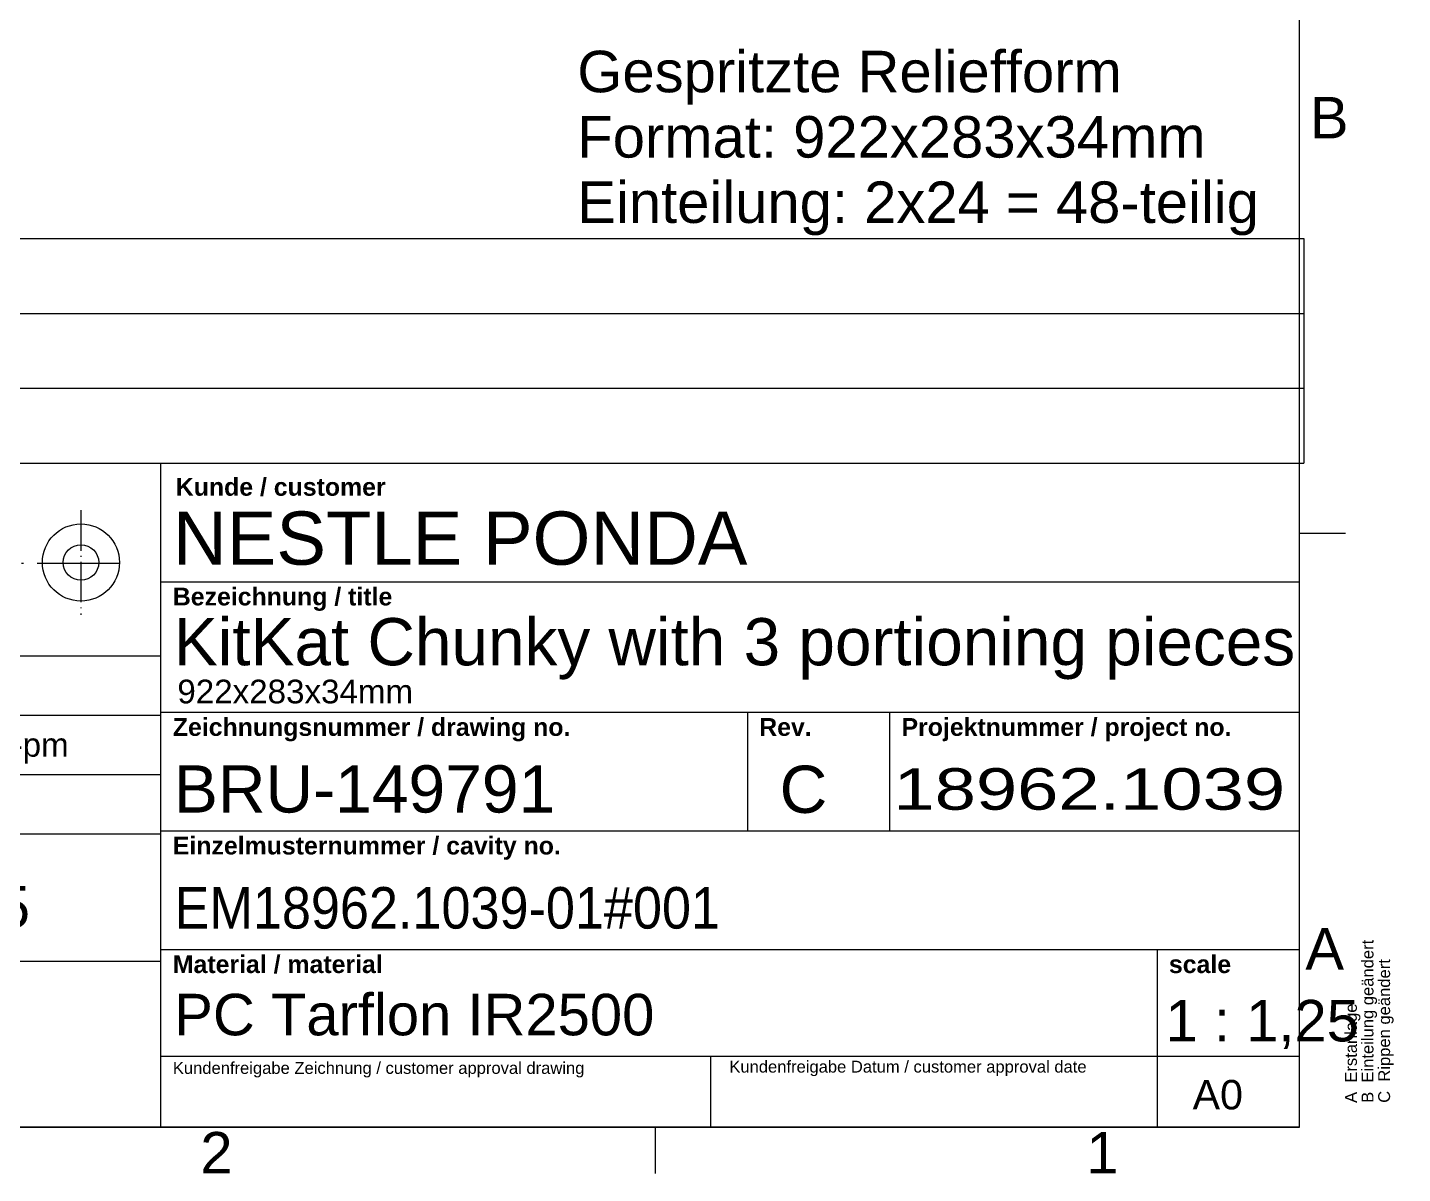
# Model space of a CAD drawing. Header units: millimetres. Extents: x 0 to 1486, y 0 to 1051.
# Drawn here: x 1327.2 to 1472.1, y 20.1 to 140.9 of the extents above; entities that cross this region are included whole.
import ezdxf
from ezdxf.enums import TextEntityAlignment as Align

# ---------------------------------------------------------------- set-up
doc = ezdxf.new("R2010")
doc.units = ezdxf.units.MM
doc.header["$LTSCALE"] = 1.25
doc.linetypes.add('LONG_DASH_DOTTED', pattern=[0.3001, 0.2362, -0.0295, 0.0049, -0.0295])
for name, color, linetype, lineweight, true_color in [('Skizziergeometrie(DIN)', 7, 'Continuous', 9, 0x262659), ('Skizzierlinie(DIN)', 7, 'Continuous', 9, 0x262659), ('Symbole(DIN)', 7, 'Continuous', 15, 0x262659)]:
    doc.layers.add(name, color=color, linetype=linetype, lineweight=lineweight, true_color=true_color)
doc.styles.add('Aktuell-DIN', font='arial.ttf')
doc.styles.add('Textstil157', font='arial.ttf', dxfattribs={"width": 0.78472})
doc.styles.add('Textstil159', font='arial.ttf', dxfattribs={"width": 0.784054})
doc.styles.add('Textstil307', font='arial.ttf', dxfattribs={"width": 1.278683})
doc.styles.add('Textstil31', font='arial.ttf')
doc.styles.add('Textstil315', font='arial.ttf', dxfattribs={"width": 0.99624})
doc.styles.add('Textstil32', font='arial.ttf')
doc.styles.add('Textstil44', font='arial.ttf', dxfattribs={"width": 0.9})
doc.styles.add('Textstil60', font='arial.ttf', dxfattribs={"width": 0.9})
doc.styles.add('Textstil70', font='arial.ttf')
doc.styles.add('Textstil82', font='arial.ttf')
doc.styles.add('Textstil85', font='arial.ttf')
doc.styles.add('Textstil95', font='arial.ttf', dxfattribs={"width": 0.9})

# ---------------------------------------------------------------- blocks, each defined once
blk = doc.blocks.new('Ränder Standardrahmen')
at = {"layer": 'Skizziergeometrie(DIN)'}
for p, q in [((1169, 70.08), (1172.9, 70.08)), ((1114.69, 20), (1114.69, 16.1))]:
    blk.add_line(p, q, dxfattribs=at)
at = {"layer": 'Skizziergeometrie(DIN)', "flags": 128}
blk.add_lwpolyline([(20, 20), (20, 821), (1169, 821), (1169, 20), (20, 20)], dxfattribs=at)
at = {"layer": 'Symbole(DIN)', "color": 179, "true_color": 0x262659, "char_height": 3.5, "attachment_point": 7, "style": 'Aktuell-DIN'}
for s, insert in [('B', (1169.89, 103.38)), ('A', (1169.51, 33.29)), ('2', (1076.32, 16.1)), ('1', (1151.04, 16.1))]:
    blk.add_mtext(s, dxfattribs=dict(at, insert=insert))
blk = doc.blocks.new('Schriftfelder Brunner_DIN')
at = {"layer": 'Skizziergeometrie(DIN)'}
for p, q in [((586.22, 162.14), (776.22, 162.14)), ((680.22, 106.14), (680.22, 162.14)), ((776.22, 106.14), (776.22, 162.14)), ((680.22, 152.14), (776.22, 152.14)), ((680.22, 141.14), (776.22, 141.14)), ((729.67, 141.14), (729.67, 131.14)), ((741.67, 141.14), (741.67, 131.14)), ((680.22, 131.14), (776.22, 131.14)), ((680.22, 121.14), (776.22, 121.14)), ((764.22, 121.14), (764.22, 106.14)), ((633.22, 120.14), (680.22, 120.14)), ((680.22, 112.14), (776.22, 112.14)), ((726.55, 112.14), (726.55, 106.14)), ((586.22, 106.14), (776.22, 106.14))]:
    blk.add_line(p, q, dxfattribs=at)
at = {"layer": 'Skizziergeometrie(DIN)', "linetype": 'LONG_DASH_DOTTED', "ltscale": 11.557228}
blk.add_line((673.47, 158.16), (673.47, 149.35), dxfattribs=at)
at = {"layer": 'Skizziergeometrie(DIN)', "linetype": 'LONG_DASH_DOTTED', "ltscale": 30.835279}
blk.add_line((658.21, 153.7), (676.72, 153.7), dxfattribs=at)
at = {"layer": 'Skizziergeometrie(DIN)'}
for radius in [3.25, 1.5]:
    blk.add_circle((673.47, 153.76), radius, dxfattribs=at)
at = {"layer": 'Skizzierlinie(DIN)', "linetype": 'Continuous'}
for p, q in [((633.22, 145.89), (680.22, 145.89)), ((633.22, 140.89), (680.22, 140.89)), ((633.22, 135.89), (680.22, 135.89)), ((633.22, 130.89), (680.22, 130.89))]:
    blk.add_line(p, q, dxfattribs=at)
at = {"layer": 'Symbole(DIN)', "color": 7, "char_height": 1, "attachment_point": 4, "rotation": 90, "style": 'Aktuell-DIN'}
for s, insert, width in [('\\fArial|b0|i0;{\\H1.0000;  }', (780.71, 163.19), 80.9694), ('\\fArial|b0|i0;{\\H1.0000;B  Einteilung geändert}', (782.12, 108.2), 70.1304), ('\\fArial|b0|i0;{\\H1.0000;C  Rippen geändert}', (783.52, 108.2), 76.3241), ('\\fArial|b0|i0;{\\H1.0000;A  Erstanlage}', (780.72, 108.19), 70.1304), ('\\fArial|b0|i0;{\\H1.0000;  }', (784.92, 108.19), 77.0984)]:
    blk.add_mtext(s, dxfattribs=dict(at, insert=insert, width=width))
for insert in [(782.11, 163.19), (783.51, 163.19), (784.91, 163.19)]:
    blk.add_mtext('\\fArial|b0|i0;{\\H1.0000;  }', dxfattribs=dict(at, insert=insert))
at = {"layer": 'Symbole(DIN)', "color": 7, "attachment_point": 1, "style": 'Aktuell-DIN'}
for s, insert, char_height in [('\\fArial|b1|i0;{\\H1.5000;Kunde / customer}', (681.47, 160.89), 1.5), ('\\fArial|b1|i0;{\\H1.5000;Rev.}', (730.67, 140.64), 1.5), ('\\fArial|b1|i0;{\\H1.5000;Projektnummer / project no.}', (742.67, 140.64), 1.5), ('\\fArial|b1|i0;{\\H1.5000;Einzelmusternummer / cavity no.}', (681.22, 130.64), 1.5), ('\\fArial|b1|i0;{\\H1.5000;Material / material}', (681.22, 120.64), 1.5), ('\\fArial|b1|i0;{\\H1.5000;scale}', (765.22, 120.64), 1.5), ('\\fArial|b0|i0;{\\H1.0000;Kundenfreigabe Zeichnung / customer approval drawing}', (681.22, 111.64), 1), ('\\fArial|b0|i0;{\\H1.0000;Kundenfreigabe Datum / customer approval date}', (728.15, 111.75), 1)]:
    blk.add_mtext(s, dxfattribs=dict(at, insert=insert, char_height=char_height))
at = {"layer": 'Symbole(DIN)', "color": 7, "char_height": 1.5, "attachment_point": 1, "style": 'Aktuell-DIN'}
for s, insert, width in [('\\fArial|b1|i0;{\\H1.5000;Bezeichnung / title}', (681.22, 151.64), 33.1294), ('\\fArial|b1|i0;{\\H1.5000;Zeichnungsnummer / drawing no.}', (681.22, 140.64), 47.1313)]:
    blk.add_mtext(s, dxfattribs=dict(at, insert=insert, width=width))
at = {"layer": 'Symbole(DIN)', "color": 7}
for tag, p, height, style in [('Kunde_001', (681.24, 153.57), 4.49, 'Textstil82'), ('EPL_ABMESSUNG_001', (681.6, 141.88), 2, 'Textstil31'), ('Ersteller_001', (657.53, 137.39), 2, 'Textstil31'), ('Teilenummer_001', (681.31, 132.67), 3.98, 'Textstil85'), ('Revision_001', (732.39, 132.65), 3.98, 'Textstil85'), ('R02_Revision_001', (591.2, 130.44), 2, 'Textstil31'), ('R02_Änderungsdatum_001', (598.64, 130.45), 2, 'Textstil31'), ('R02_Autor_001', (614.62, 130.46), 2, 'Textstil31'), ('R01_Revision_001', (591.27, 127.41), 2, 'Textstil31'), ('R01_Änderungsdatum_001', (598.41, 127.43), 2, 'Textstil31'), ('R01_Autor_001', (614.53, 127.71), 2, 'Textstil31'), ('R00_Revision_001', (591.29, 124.44), 2, 'Textstil31'), ('R00_Änderungsdatum_001', (598.6, 124.45), 2, 'Textstil31'), ('R00_Autor_001', (614.53, 124.73), 2, 'Textstil31'), ('Erstelldatum_001', (644.71, 122.97), 3.5, 'Aktuell-DIN'), ('Werkstoff_001', (681.34, 113.89), 3.5, 'Aktuell-DIN'), ('Anfänglicher_Ansichtsmaßstab_001', (764.93, 113.38), 3.5, 'Aktuell-DIN'), ('Artikelnummer_ERP_001', (587.14, 109.55), 5, 'Textstil32'), ('Blattgröße_001', (767.22, 107.64), 2.49, 'Textstil70')]:
    blk.add_attdef(tag, p, '', height=height, dxfattribs=dict(at, style=style))
for tag, p, height, style, width in [('Benennung_Extern_001', (681.31, 145.09), 3.98, 'Textstil315', 0.9962), ('Erstelldatum_001', (645.38, 137.35), 2, 'Textstil157', 0.7847), ('Projektnummer_001', (741.99, 132.91), 3.5, 'Textstil307', 1.2787), ('Musternummer_001', (681.37, 122.89), 3.5, 'Textstil44', 0.9)]:
    blk.add_attdef(tag, p, '', height=height, dxfattribs=dict(at, style=style, width=width))
at = {"layer": 'Symbole(DIN)', "color": 7, "style": 'Textstil31'}
for tag, p in [('R07_Revision', (592.23, 146.44)), ('R06_Revision', (592.23, 143.44)), ('R05_Revision', (592.23, 140.44)), ('R04_Revision', (592.23, 137.44)), ('R03_Revision', (592.23, 134.44))]:
    blk.add_attdef(tag, text='', height=2, dxfattribs=at).set_placement(p, align=Align.MIDDLE_CENTER)
for tag, p in [('R07_Änderungsdatum', (598.72, 146.44)), ('R07_Autor', (614.72, 146.44)), ('R06_Änderungsdatum', (598.72, 143.44)), ('R06_Autor', (614.72, 143.44)), ('R05_Änderungsdatum', (598.72, 140.44)), ('R05_Autor', (614.72, 140.44)), ('R04_Änderungsdatum', (598.72, 137.44)), ('R04_Autor', (614.72, 137.44)), ('R03_Änderungsdatum', (598.72, 134.44)), ('R03_Autor', (614.72, 134.44))]:
    blk.add_attdef(tag, text='', height=2, dxfattribs=at).set_placement(p, align=Align.MIDDLE_LEFT)
at = {"layer": 'Symbole(DIN)', "color": 7}
for tag, height, style, p in [('WF_Freigegeben_DATEIN', 2, 'Textstil159', (645.47, 134.53)), ('WF_Freigegeben_USERIN', 2, 'Textstil31', (657.72, 134.63)), ('Freigeber_Kunde', 2.5, 'Textstil60', (681.72, 109.64)), ('Freigabedatum_Kunde', 2.49, 'Textstil95', (728.17, 109.64))]:
    blk.add_attdef(tag, text='', height=height, dxfattribs=dict(at, style=style)).set_placement(p, align=Align.TOP_LEFT)
blk = doc.blocks.new('Dofo o.Konturr.o.Magnete_1')
at = {"layer": 'Symbole(DIN)', "color": 179, "true_color": 0x262659, "insert": (-28.74, 6.57), "char_height": 3.5, "attachment_point": 1, "line_spacing_factor": 0.944221, "style": 'Aktuell-DIN'}
blk.add_mtext('Gespritzte Reliefform\\PFormat: 922x283x34mm\\PEinteilung: 2x24 = 48-teilig', dxfattribs=at)
blk = doc.blocks.new('Tabelle1')
at = {"layer": 'Symbole(DIN)'}
for p, q in [((979, 94.93), (1169.37, 94.93)), ((1169.37, 94.93), (1169.37, 76)), ((979, 88.62), (1169.37, 88.62)), ((979, 82.31), (1169.37, 82.31)), ((979, 76), (1169.37, 76))]:
    blk.add_line(p, q, dxfattribs=at)

msp = doc.modelspace()

# ---------------------------------------------------------------- block references
at = {"xscale": 1.25, "yscale": 1.25, "zscale": 1.25}
for name, p in [('Ränder Standardrahmen', (0, 0)), ('Dofo o.Konturr.o.Magnete_1', (1421.065, 130.251)), ('Tabelle1', (0, 0))]:
    msp.add_blockref(name, p, dxfattribs=at)
ref = msp.add_blockref('Schriftfelder Brunner_DIN', (490.978, -107.675), dxfattribs=dict(xscale=1.25, yscale=1.25, zscale=1.25))
ref.add_attrib('Werkstoff_001', 'PC Tarflon IR2500', (1342.653, 34.688), dxfattribs={"layer": 'Symbole(DIN)', "color": 7, "height": 4.375, "style": 'Aktuell-DIN'})
ref.add_attrib('Teilenummer_001', 'BRU-149791', (1342.616, 58.169), dxfattribs={"layer": 'Symbole(DIN)', "color": 7, "height": 4.9774, "style": 'Textstil85'})
ref.add_attrib('Kunde_001', 'NESTLE PONDA', (1342.528, 84.289), dxfattribs={"layer": 'Symbole(DIN)', "color": 7, "height": 5.61141, "style": 'Textstil82'})
ref.add_attrib('Musternummer_001', 'EM18962.1039-01#001', (1342.69, 45.939), dxfattribs={"layer": 'Symbole(DIN)', "color": 7, "height": 4.375, "style": 'Textstil44', "width": 0.9})
ref.add_attrib('EPL_ABMESSUNG_001', '922x283x34mm', (1342.98, 69.677), dxfattribs={"layer": 'Symbole(DIN)', "color": 7, "height": 2.5, "style": 'Textstil31'})
ref.add_attrib('Benennung_Extern_001', 'KitKat Chunky with 3 portioning pieces', (1342.618, 73.688), dxfattribs={"layer": 'Symbole(DIN)', "color": 7, "height": 4.97736, "style": 'Textstil315', "width": 0.9962})
ref.add_attrib('Anfänglicher_Ansichtsmaßstab_001', '1 : 1,25', (1447.147, 34.045), dxfattribs={"layer": 'Symbole(DIN)', "color": 7, "height": 4.375, "style": 'Aktuell-DIN'})
ref.add_attrib('Blattgröße_001', 'A0', (1450, 26.88), dxfattribs={"layer": 'Symbole(DIN)', "color": 7, "height": 3.1069, "style": 'Textstil70'})
ref.add_attrib('Ersteller_001', 'mayroth-pm', (1312.895, 64.059), dxfattribs={"layer": 'Symbole(DIN)', "color": 7, "height": 2.5, "style": 'Textstil31'})
ref.add_attrib('Erstelldatum_001', '01.09.2025', (1296.862, 46.044), dxfattribs={"layer": 'Symbole(DIN)', "color": 7, "height": 4.375, "style": 'Aktuell-DIN'})
ref.add_attrib('Projektnummer_001', '18962.1039', (1418.465, 58.467), dxfattribs={"layer": 'Symbole(DIN)', "color": 7, "height": 4.375, "style": 'Textstil307', "width": 1.2787})
ref.add_attrib('Revision_001', 'C', (1406.469, 58.136), dxfattribs={"layer": 'Symbole(DIN)', "color": 7, "height": 4.977, "style": 'Textstil85'})

doc.saveas('drawing.dxf')
